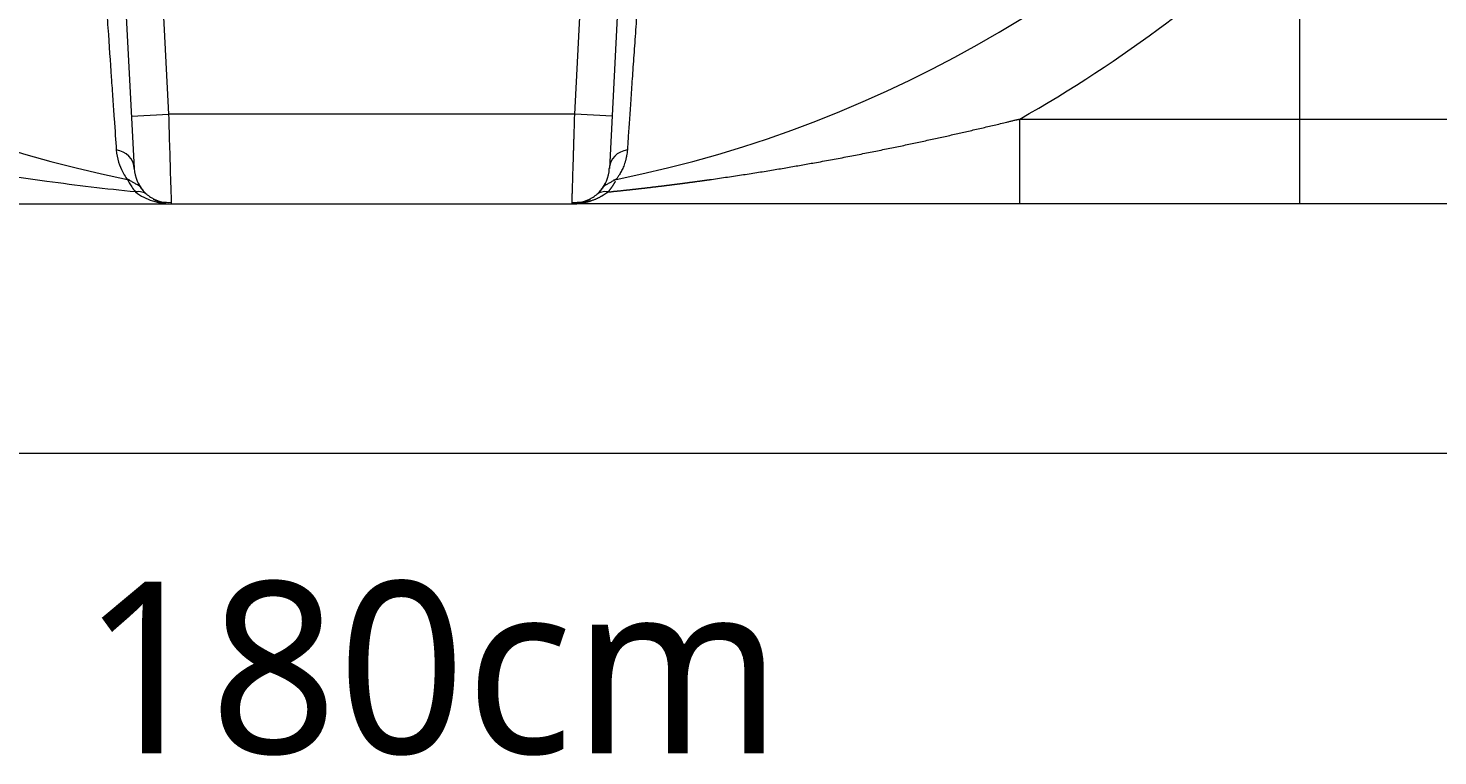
# Model space of a CAD drawing. Header units: millimetres. Extents: x 4664 to 8864, y -38 to 2932.
# Drawn here: x 5766.5 to 5930.8, y 961.8 to 1046.6 of the extents above; entities that cross this region are included whole.
import ezdxf

# ---------------------------------------------------------------- set-up
doc = ezdxf.new("R2010")
doc.units = ezdxf.units.MM
doc.styles.add('微軟正黑體-20', font='Microsoft JhengHei.ttf', dxfattribs={"height": 20})

msp = doc.modelspace()

# ---------------------------------------------------------------- linework, layer by layer
at = {"lineweight": 5}
for p, q in [((5914.69, 1026.08), (5914.69, 1060.61)), ((5782.92, 1036.53), (5781.91, 1055.75)), ((5830.21, 1036.53), (5831.21, 1055.75)), ((5777.92, 1048.66), (5778.89, 1030.21)), ((5835.2, 1048.66), (5834.24, 1030.21)), ((5778.57, 1036.3), (5782.92, 1036.53)), ((5830.21, 1036.53), (5782.92, 1036.53)), ((5834.55, 1036.3), (5830.21, 1036.53)), ((5882.05, 1035.98), (5946.03, 1035.98)), ((5882.05, 1026.08), (5882.05, 1035.98)), ((5778.06, 1028.99), (5778.1, 1028.94)), ((5783.24, 1026.08), (5829.89, 1026.08)), ((5935.6, 1026.08), (5882.05, 1026.08)), ((5666.91, 997.06), (5946.22, 997.06))]:
    msp.add_line(p, q, dxfattribs=at)
for centre, radius, start, end in [((5806.56, 1169.42), 143.34, 182.7353, 258.5448), ((5806.56, 1169.42), 143.34, 281.4552, 357.2647), ((5806.56, 1169.97), 153.79, 299.3968, 314.6745), ((5783.24, 1030.43), 4.35, 183, 222.2316), ((5829.89, 1030.43), 4.35, 317.7684, 357), ((5777.58, 1026.38), 2.61, 73.207, 78.5448), ((5777.58, 1026.38), 2.61, 35.6324, 50.8422), ((5835.55, 1026.38), 2.61, 130.6202, 144.3676), ((5835.55, 1026.38), 2.61, 101.4552, 108.1576), ((5783.24, 1030.43), 4.35, 240.1209, 270), ((5829.89, 1030.43), 4.35, 270, 299.8791)]:
    msp.add_arc(centre, radius, start, end, dxfattribs=at)
for centre, major_axis, ratio, start_param, end_param in [((5776.28, 1030.07), (-2.61, -0.14), 0.904822, 3.141593, 4.47038), ((5836.84, 1030.07), (2.61, -0.14), 0.904822, 1.812805, 3.141593), ((5778.62, 1025.22), (-1.73, -1.96), 0.691129, 3.141593, 3.854906), ((5834.51, 1025.22), (1.73, -1.96), 0.691129, 2.428279, 3.141593)]:
    msp.add_ellipse(centre, major_axis=major_axis, ratio=ratio, start_param=start_param, end_param=end_param, dxfattribs=at)
for points, knots in [([(5775.35, 1053.09), (5775.52, 1050.84), (5775.67, 1048.65), (5775.96, 1044.55), (5776.09, 1042.64), (5776.27, 1039.98), (5776.33, 1039.12), (5776.44, 1037.51), (5776.49, 1036.75), (5776.64, 1034.63), (5776.72, 1033.41), (5776.79, 1032.39)], [0, 0, 0, 0, 0.25, 0.25, 0.5, 0.5, 0.625, 0.625, 0.75, 0.75, 1, 1, 1, 1]), ([(5837.77, 1053.09), (5837.73, 1052.54), (5837.66, 1051.45), (5837.54, 1049.85), (5837.43, 1048.27), (5837.32, 1046.73), (5837.25, 1045.73), (5837.18, 1044.74), (5837.15, 1044.26), (5837.08, 1043.3), (5837.05, 1042.83), (5836.98, 1041.9), (5836.95, 1041.44), (5836.89, 1040.55), (5836.86, 1040.12), (5836.8, 1039.26), (5836.77, 1038.85), (5836.72, 1038.03), (5836.69, 1037.64), (5836.64, 1036.87), (5836.61, 1036.5), (5836.57, 1035.77), (5836.54, 1035.42), (5836.5, 1034.75), (5836.47, 1034.42), (5836.43, 1033.79), (5836.41, 1033.5), (5836.37, 1032.92), (5836.36, 1032.65), (5836.34, 1032.39)], [0, 0, 0, 0, 0.0625, 0.125, 0.1875, 0.25, 0.3125, 0.3125, 0.375, 0.375, 0.4375, 0.4375, 0.5, 0.5, 0.5625, 0.5625, 0.625, 0.625, 0.6875, 0.6875, 0.75, 0.75, 0.8125, 0.8125, 0.875, 0.875, 0.9375, 0.9375, 1, 1, 1, 1]), ([(5783.24, 1026.08), (5783.24, 1026.08), (5783.23, 1026.35), (5783.2, 1027.4), (5783.17, 1028.17), (5783.11, 1030.11), (5783.08, 1031.27), (5783, 1033.79), (5782.96, 1035.16), (5782.92, 1036.53)], [0, 0, 0, 0, 0.25, 0.25, 0.5, 0.5, 0.75, 0.75, 1, 1, 1, 1]), ([(5829.89, 1026.28), (5829.9, 1026.34), (5829.9, 1026.41), (5829.9, 1026.59), (5829.91, 1026.71), (5829.92, 1026.96), (5829.92, 1027.1), (5829.93, 1027.43), (5829.93, 1027.6), (5829.95, 1027.99), (5829.95, 1028.2), (5829.96, 1028.53), (5829.97, 1028.65), (5829.97, 1028.83), (5829.97, 1028.92), (5829.98, 1029.03), (5829.98, 1029.08), (5829.98, 1029.11), (5829.98, 1029.13), (5829.98, 1029.13), (5829.98, 1029.14), (5829.98, 1029.14), (5829.98, 1029.14), (5829.98, 1029.14), (5829.98, 1029.14), (5829.98, 1029.14), (5829.98, 1029.14), (5829.98, 1029.14), (5829.98, 1029.14), (5829.98, 1029.22), (5829.99, 1029.31), (5829.99, 1029.49), (5830, 1029.58), (5830, 1029.78), (5830, 1029.88), (5830.01, 1030.1), (5830.01, 1030.21), (5830.02, 1030.44), (5830.03, 1030.56), (5830.03, 1030.81), (5830.04, 1030.94), (5830.05, 1031.2), (5830.05, 1031.34), (5830.06, 1031.63), (5830.06, 1031.78), (5830.07, 1032.09), (5830.08, 1032.24), (5830.09, 1032.57), (5830.09, 1032.74), (5830.1, 1033.09), (5830.11, 1033.26), (5830.12, 1033.63), (5830.13, 1033.82), (5830.14, 1034.2), (5830.14, 1034.4), (5830.16, 1034.8), (5830.16, 1035.01), (5830.17, 1035.43), (5830.18, 1035.64), (5830.19, 1036.08), (5830.2, 1036.3), (5830.21, 1036.53)], [0, 0, 0, 0, 0.065873, 0.065873, 0.137729, 0.137729, 0.209585, 0.209585, 0.281441, 0.281441, 0.353297, 0.353297, 0.389225, 0.389225, 0.407189, 0.416171, 0.420662, 0.422907, 0.42403, 0.424591, 0.424872, 0.425013, 0.425083, 0.425118, 0.425135, 0.425144, 0.425148, 0.425148, 0.425153, 0.425153, 0.461081, 0.461081, 0.497009, 0.497009, 0.532937, 0.532937, 0.568865, 0.568865, 0.604793, 0.604793, 0.640721, 0.640721, 0.676648, 0.676648, 0.712576, 0.712576, 0.748504, 0.748504, 0.784432, 0.784432, 0.82036, 0.82036, 0.856288, 0.856288, 0.892216, 0.892216, 0.928144, 0.928144, 0.964072, 0.964072, 1, 1, 1, 1]), ([(5779.05, 1027.48), (5775.58, 1027.83), (5772.14, 1028.24), (5764.34, 1029.3), (5760.01, 1029.99), (5751.51, 1031.5), (5747.32, 1032.33), (5739.1, 1034.08), (5735.06, 1035.01), (5731.08, 1035.98)], [0, 0, 0, 0, 0.206473, 0.206473, 0.470982, 0.470982, 0.735491, 0.735491, 1, 1, 1, 1]), ([(5834.08, 1027.48), (5834.12, 1027.48), (5834.19, 1027.49), (5834.29, 1027.5), (5834.4, 1027.51), (5834.51, 1027.52), (5834.61, 1027.54), (5834.72, 1027.55), (5834.82, 1027.56), (5834.93, 1027.57), (5835.03, 1027.58), (5835.14, 1027.59), (5835.24, 1027.6), (5835.35, 1027.61), (5835.45, 1027.62), (5835.55, 1027.63), (5835.66, 1027.64), (5835.76, 1027.66), (5835.86, 1027.67), (5835.97, 1027.68), (5836.07, 1027.69), (5836.17, 1027.7), (5836.27, 1027.71), (5836.37, 1027.72), (5836.48, 1027.73), (5836.58, 1027.74), (5836.68, 1027.75), (5836.78, 1027.77), (5836.88, 1027.78), (5836.98, 1027.79), (5837.08, 1027.8), (5837.18, 1027.81), (5837.28, 1027.82), (5837.38, 1027.83), (5837.48, 1027.84), (5837.58, 1027.85), (5837.68, 1027.87), (5837.77, 1027.88), (5837.87, 1027.89), (5837.97, 1027.9), (5838.07, 1027.91), (5838.17, 1027.92), (5838.26, 1027.93), (5838.36, 1027.94), (5838.46, 1027.96), (5838.55, 1027.97), (5838.65, 1027.98), (5838.75, 1027.99), (5838.84, 1028), (5838.94, 1028.01), (5839.03, 1028.02), (5839.13, 1028.03), (5839.22, 1028.05), (5839.32, 1028.06), (5839.41, 1028.07), (5839.51, 1028.08), (5839.6, 1028.09), (5839.7, 1028.1), (5839.79, 1028.11), (5839.88, 1028.12), (5839.98, 1028.14), (5840.07, 1028.15), (5840.16, 1028.16), (5840.25, 1028.17), (5840.35, 1028.18), (5840.44, 1028.19), (5840.53, 1028.2), (5840.62, 1028.21), (5840.71, 1028.23), (5840.8, 1028.24), (5840.89, 1028.25), (5840.98, 1028.26), (5841.07, 1028.27), (5841.16, 1028.28), (5841.25, 1028.29), (5841.34, 1028.3), (5841.43, 1028.32), (5841.52, 1028.33), (5841.61, 1028.34), (5841.7, 1028.35), (5841.79, 1028.36), (5841.88, 1028.37), (5841.96, 1028.38), (5842.05, 1028.39), (5842.14, 1028.41), (5842.23, 1028.42), (5842.31, 1028.43), (5842.4, 1028.44), (5842.49, 1028.45), (5842.57, 1028.46), (5842.66, 1028.47), (5842.74, 1028.48), (5842.83, 1028.5), (5842.91, 1028.51), (5843, 1028.52), (5843.08, 1028.53), (5843.17, 1028.54), (5843.25, 1028.55), (5843.34, 1028.56), (5843.42, 1028.57), (5843.5, 1028.58), (5843.59, 1028.6), (5843.67, 1028.61), (5843.75, 1028.62), (5843.84, 1028.63), (5843.92, 1028.64), (5844, 1028.65), (5844.08, 1028.66), (5844.16, 1028.67), (5844.25, 1028.68), (5844.33, 1028.7), (5844.41, 1028.71), (5844.49, 1028.72), (5844.57, 1028.73), (5844.65, 1028.74), (5844.73, 1028.75), (5844.81, 1028.76), (5844.89, 1028.77), (5844.97, 1028.78), (5845.05, 1028.79), (5845.13, 1028.81), (5845.2, 1028.82), (5845.28, 1028.83), (5845.36, 1028.84), (5845.44, 1028.85), (5845.52, 1028.86), (5845.59, 1028.87), (5845.67, 1028.88), (5845.75, 1028.89), (5845.82, 1028.9), (5845.9, 1028.91), (5845.98, 1028.92), (5846.05, 1028.94), (5846.73, 1029.03), (5848, 1029.22), (5849.84, 1029.49), (5851.61, 1029.77), (5853.33, 1030.05), (5854.98, 1030.33), (5856.58, 1030.61), (5857.94, 1030.85), (5859.07, 1031.05), (5859.99, 1031.22), (5860.9, 1031.39), (5861.8, 1031.56), (5862.69, 1031.73), (5863.56, 1031.9), (5864.42, 1032.07), (5865.27, 1032.24), (5866.1, 1032.41), (5866.93, 1032.58), (5867.74, 1032.75), (5868.54, 1032.91), (5869.33, 1033.08), (5870.36, 1033.3), (5871.64, 1033.58), (5873.16, 1033.91), (5874.63, 1034.24), (5876.1, 1034.58), (5877.58, 1034.92), (5878.82, 1035.21), (5879.81, 1035.44), (5880.43, 1035.59), (5880.93, 1035.71), (5881.24, 1035.79), (5881.49, 1035.85), (5881.65, 1035.88), (5881.77, 1035.91), (5881.85, 1035.93), (5881.91, 1035.95), (5881.95, 1035.96), (5881.98, 1035.96), (5882, 1035.97), (5882.02, 1035.97), (5882.03, 1035.98), (5882.04, 1035.98), (5882.05, 1035.98), (5882.05, 1035.98), (5882.05, 1035.98)], [0, 0, 0, 0, 0.002215, 0.004426, 0.006632, 0.008832, 0.011028, 0.01322, 0.015406, 0.017587, 0.019764, 0.021936, 0.024103, 0.026265, 0.028422, 0.030575, 0.032722, 0.034865, 0.037003, 0.039136, 0.041264, 0.043387, 0.045506, 0.047619, 0.049728, 0.051832, 0.053931, 0.056025, 0.058115, 0.060199, 0.062279, 0.064354, 0.066424, 0.068489, 0.070549, 0.072604, 0.074655, 0.0767, 0.078741, 0.080777, 0.082808, 0.084834, 0.086855, 0.088871, 0.090883, 0.09289, 0.094891, 0.096888, 0.09888, 0.100867, 0.10285, 0.104827, 0.1068, 0.108767, 0.11073, 0.112688, 0.114641, 0.116589, 0.118532, 0.120471, 0.122404, 0.124333, 0.126256, 0.128175, 0.130089, 0.131998, 0.133902, 0.135802, 0.137696, 0.139586, 0.14147, 0.14335, 0.145225, 0.147094, 0.148959, 0.15082, 0.152675, 0.154525, 0.15637, 0.158211, 0.160047, 0.161877, 0.163703, 0.165524, 0.16734, 0.169151, 0.170957, 0.172758, 0.174555, 0.176346, 0.178133, 0.179914, 0.181691, 0.183463, 0.18523, 0.186992, 0.188749, 0.190501, 0.192248, 0.19399, 0.195727, 0.19746, 0.199187, 0.20091, 0.202628, 0.20434, 0.206048, 0.207751, 0.209449, 0.211142, 0.21283, 0.214513, 0.216191, 0.217865, 0.219533, 0.221196, 0.222855, 0.224508, 0.226157, 0.227801, 0.229439, 0.231073, 0.232702, 0.234326, 0.235945, 0.237559, 0.239168, 0.240772, 0.242371, 0.243965, 0.245555, 0.247139, 0.248718, 0.250293, 0.289638, 0.327782, 0.364719, 0.400444, 0.434953, 0.468239, 0.500297, 0.519764, 0.538982, 0.55795, 0.576668, 0.595135, 0.61335, 0.631313, 0.649023, 0.666479, 0.683681, 0.700628, 0.71732, 0.733754, 0.749932, 0.782356, 0.813984, 0.84481, 0.874831, 0.90655, 0.937367, 0.953132, 0.968669, 0.976527, 0.984331, 0.988253, 0.992165, 0.994123, 0.996082, 0.99706, 0.998041, 0.99856, 0.998999, 0.999358, 0.999638, 0.999838, 0.999959, 1, 1, 1, 1]), ([(5776.79, 1032.39), (5776.82, 1031.86), (5776.92, 1031.38), (5777.19, 1030.53), (5777.35, 1030.16), (5777.66, 1029.56), (5777.81, 1029.33), (5777.98, 1029.09), (5778.03, 1029.03), (5778.06, 1028.99)], [0, 0, 0, 0, 0.282101, 0.282101, 0.564202, 0.564202, 0.846302, 0.846302, 1, 1, 1, 1]), ([(5836.34, 1032.39), (5836.33, 1032.28), (5836.32, 1032.17), (5836.29, 1031.94), (5836.27, 1031.82), (5836.23, 1031.58), (5836.2, 1031.45), (5836.16, 1031.27), (5836.14, 1031.2), (5836.12, 1031.11), (5836.1, 1031.06), (5836.09, 1031.01), (5836.08, 1030.98), (5836.07, 1030.97), (5836.07, 1030.96), (5836.07, 1030.96), (5836.07, 1030.95), (5836.07, 1030.95), (5836.07, 1030.95), (5836.07, 1030.95), (5836.07, 1030.95), (5836.07, 1030.95), (5836.07, 1030.95), (5836.07, 1030.95), (5836, 1030.74), (5835.93, 1030.54), (5835.82, 1030.27), (5835.78, 1030.18), (5835.72, 1030.06), (5835.69, 1030), (5835.66, 1029.93), (5835.64, 1029.9), (5835.63, 1029.88), (5835.62, 1029.87), (5835.62, 1029.87), (5835.62, 1029.87), (5835.62, 1029.86), (5835.62, 1029.86), (5835.62, 1029.86), (5835.62, 1029.86), (5835.62, 1029.86), (5835.62, 1029.86), (5835.62, 1029.86), (5835.57, 1029.78), (5835.48, 1029.62), (5835.37, 1029.43), (5835.26, 1029.27), (5835.18, 1029.14), (5835.11, 1029.05), (5835.07, 1028.98), (5835.04, 1028.94), (5835.03, 1028.94), (5835.03, 1028.94)], [0, 0, 0, 0, 0.062533, 0.062533, 0.125065, 0.125065, 0.187598, 0.187598, 0.218864, 0.218864, 0.234497, 0.242314, 0.246222, 0.248176, 0.249153, 0.249642, 0.249886, 0.250008, 0.250069, 0.2501, 0.250115, 0.250123, 0.250123, 0.25013, 0.25013, 0.375195, 0.375195, 0.437728, 0.437728, 0.468994, 0.484627, 0.492444, 0.496352, 0.498306, 0.499283, 0.499772, 0.500016, 0.500138, 0.500199, 0.50023, 0.500245, 0.500245, 0.50026, 0.50026, 0.562793, 0.625325, 0.687858, 0.750391, 0.812923, 0.875456, 0.937988, 1, 1, 1, 1]), ([(5778.1, 1028.92), (5778.11, 1028.9), (5778.12, 1028.88), (5778.18, 1028.77), (5778.23, 1028.66), (5778.46, 1028.27), (5778.69, 1027.9), (5779.05, 1027.48)], [0, 0, 0, 0, 0.170857, 0.170857, 0.447238, 0.447238, 1, 1, 1, 1]), ([(5779.26, 1028.67), (5779.44, 1028.27), (5779.9, 1027.55), (5780.89, 1026.73), (5782.04, 1026.29), (5782.83, 1026.25), (5783.23, 1026.28)], [0, 0, 0, 0, 0.250491, 0.507309, 0.760133, 1, 1, 1, 1]), ([(5829.89, 1026.28), (5830.29, 1026.25), (5831.08, 1026.29), (5832.24, 1026.73), (5833.23, 1027.55), (5833.68, 1028.27), (5833.87, 1028.67)], [0, 0, 0, 0, 0.239867, 0.492691, 0.749509, 1, 1, 1, 1]), ([(5834.9, 1028.69), (5834.9, 1028.69), (5834.9, 1028.69), (5834.9, 1028.68), (5834.9, 1028.68), (5834.9, 1028.67), (5834.89, 1028.67), (5834.89, 1028.66), (5834.89, 1028.66), (5834.89, 1028.66), (5834.88, 1028.65), (5834.88, 1028.65), (5834.88, 1028.64), (5834.88, 1028.64), (5834.87, 1028.63), (5834.87, 1028.63), (5834.87, 1028.62), (5834.87, 1028.62), (5834.86, 1028.62), (5834.86, 1028.61), (5834.86, 1028.61), (5834.86, 1028.6), (5834.85, 1028.6), (5834.85, 1028.59), (5834.85, 1028.59), (5834.85, 1028.58), (5834.84, 1028.58), (5834.84, 1028.57), (5834.84, 1028.57), (5834.83, 1028.56), (5834.83, 1028.56), (5834.83, 1028.55), (5834.82, 1028.54), (5834.82, 1028.53), (5834.81, 1028.52), (5834.81, 1028.51), (5834.8, 1028.5), (5834.79, 1028.49), (5834.79, 1028.48), (5834.78, 1028.47), (5834.78, 1028.46), (5834.77, 1028.45), (5834.76, 1028.44), (5834.76, 1028.43), (5834.75, 1028.42), (5834.74, 1028.41), (5834.74, 1028.4), (5834.73, 1028.39), (5834.73, 1028.38), (5834.72, 1028.37), (5834.71, 1028.35), (5834.7, 1028.34), (5834.7, 1028.33), (5834.69, 1028.32), (5834.68, 1028.31), (5834.68, 1028.3), (5834.67, 1028.29), (5834.66, 1028.27), (5834.65, 1028.26), (5834.65, 1028.25), (5834.64, 1028.24), (5834.63, 1028.23), (5834.62, 1028.21), (5834.62, 1028.2), (5834.61, 1028.19), (5834.6, 1028.18), (5834.59, 1028.17), (5834.58, 1028.15), (5834.58, 1028.14), (5834.57, 1028.13), (5834.56, 1028.12), (5834.55, 1028.1), (5834.54, 1028.09), (5834.53, 1028.08), (5834.52, 1028.06), (5834.52, 1028.05), (5834.51, 1028.04), (5834.5, 1028.03), (5834.49, 1028.01), (5834.48, 1028), (5834.47, 1027.99), (5834.46, 1027.97), (5834.45, 1027.96), (5834.44, 1027.95), (5834.43, 1027.93), (5834.42, 1027.92), (5834.41, 1027.91), (5834.4, 1027.89), (5834.39, 1027.88), (5834.38, 1027.86), (5834.37, 1027.85), (5834.36, 1027.84), (5834.35, 1027.82), (5834.34, 1027.81), (5834.33, 1027.8), (5834.32, 1027.78), (5834.31, 1027.77), (5834.3, 1027.75), (5834.29, 1027.74), (5834.28, 1027.73), (5834.27, 1027.71), (5834.26, 1027.7), (5834.25, 1027.68), (5834.23, 1027.67), (5834.22, 1027.65), (5834.21, 1027.64), (5834.2, 1027.63), (5834.19, 1027.61), (5834.18, 1027.6), (5834.17, 1027.58), (5834.15, 1027.57), (5834.14, 1027.55), (5834.13, 1027.54), (5834.12, 1027.52), (5834.11, 1027.51), (5834.09, 1027.5), (5834.08, 1027.49), (5834.08, 1027.48)], [0, 0, 0, 0, 0.00367, 0.009284, 0.014897, 0.020507, 0.026114, 0.03172, 0.037323, 0.042923, 0.048522, 0.054118, 0.059712, 0.065304, 0.070893, 0.07648, 0.082065, 0.087647, 0.093227, 0.098805, 0.104381, 0.109954, 0.115525, 0.121094, 0.12666, 0.132224, 0.137786, 0.143345, 0.148903, 0.154457, 0.16001, 0.16556, 0.176045, 0.186514, 0.196966, 0.207401, 0.21782, 0.228223, 0.238609, 0.248978, 0.259331, 0.269667, 0.279987, 0.29029, 0.300577, 0.310847, 0.321101, 0.331338, 0.341558, 0.351762, 0.36195, 0.372121, 0.382276, 0.392414, 0.402536, 0.412641, 0.42273, 0.432803, 0.442859, 0.452899, 0.462923, 0.47293, 0.482922, 0.492897, 0.502856, 0.512799, 0.522726, 0.532637, 0.542532, 0.552411, 0.562274, 0.572121, 0.581953, 0.591769, 0.601569, 0.611353, 0.621122, 0.630876, 0.640614, 0.650336, 0.660044, 0.669736, 0.679413, 0.689075, 0.698722, 0.708353, 0.71797, 0.727573, 0.73716, 0.746733, 0.756291, 0.765835, 0.775364, 0.784879, 0.79438, 0.803866, 0.813339, 0.822798, 0.832243, 0.841674, 0.851091, 0.860495, 0.869885, 0.879262, 0.888626, 0.897977, 0.907314, 0.916639, 0.925951, 0.93525, 0.944537, 0.953811, 0.963073, 0.972323, 0.981561, 0.990786, 1, 1, 1, 1]), ([(5779.05, 1027.48), (5779.65, 1027.01), (5780.31, 1026.67), (5781.73, 1026.2), (5782.49, 1026.08), (5783.24, 1026.08)], [0, 0, 0, 0, 0.5, 0.5, 1, 1, 1, 1]), ([(5834.08, 1027.48), (5834.08, 1027.48), (5834.07, 1027.47), (5834.06, 1027.46), (5834.04, 1027.45), (5834.03, 1027.44), (5834.02, 1027.43), (5834, 1027.42), (5833.99, 1027.41), (5833.98, 1027.4), (5833.97, 1027.39), (5833.95, 1027.38), (5833.94, 1027.37), (5833.93, 1027.36), (5833.91, 1027.35), (5833.9, 1027.34), (5833.89, 1027.34), (5833.87, 1027.33), (5833.86, 1027.32), (5833.85, 1027.31), (5833.83, 1027.3), (5833.82, 1027.29), (5833.81, 1027.28), (5833.79, 1027.27), (5833.78, 1027.26), (5833.76, 1027.25), (5833.75, 1027.24), (5833.74, 1027.23), (5833.72, 1027.22), (5833.71, 1027.21), (5833.69, 1027.2), (5833.68, 1027.19), (5833.66, 1027.18), (5833.65, 1027.17), (5833.64, 1027.16), (5833.62, 1027.15), (5833.61, 1027.14), (5833.59, 1027.13), (5833.58, 1027.13), (5833.56, 1027.12), (5833.55, 1027.11), (5833.53, 1027.1), (5833.52, 1027.09), (5833.5, 1027.08), (5833.49, 1027.07), (5833.47, 1027.06), (5833.46, 1027.05), (5833.44, 1027.04), (5833.43, 1027.03), (5833.41, 1027.02), (5833.4, 1027.01), (5833.38, 1027.01), (5833.36, 1027), (5833.35, 1026.99), (5833.33, 1026.98), (5833.32, 1026.97), (5833.3, 1026.96), (5833.29, 1026.95), (5833.27, 1026.94), (5833.25, 1026.93), (5833.24, 1026.92), (5833.22, 1026.92), (5833.21, 1026.91), (5833.19, 1026.9), (5833.17, 1026.89), (5833.16, 1026.88), (5833.14, 1026.87), (5833.1, 1026.85), (5833.02, 1026.81), (5832.91, 1026.76), (5832.8, 1026.7), (5832.67, 1026.65), (5832.54, 1026.59), (5832.4, 1026.54), (5832.25, 1026.48), (5832.12, 1026.44), (5832.02, 1026.41), (5831.95, 1026.38), (5831.87, 1026.36), (5831.8, 1026.34), (5831.73, 1026.32), (5831.65, 1026.3), (5831.58, 1026.28), (5831.51, 1026.27), (5831.44, 1026.25), (5831.36, 1026.23), (5831.29, 1026.22), (5831.22, 1026.2), (5831.15, 1026.19), (5831.07, 1026.18), (5831.01, 1026.17), (5830.97, 1026.16), (5830.94, 1026.16), (5830.91, 1026.15), (5830.88, 1026.15), (5830.84, 1026.14), (5830.81, 1026.14), (5830.78, 1026.14), (5830.75, 1026.13), (5830.72, 1026.13), (5830.69, 1026.13), (5830.66, 1026.12), (5830.62, 1026.12), (5830.59, 1026.12), (5830.56, 1026.11), (5830.53, 1026.11), (5830.5, 1026.11), (5830.47, 1026.1), (5830.43, 1026.1), (5830.4, 1026.1), (5830.37, 1026.1), (5830.34, 1026.09), (5830.31, 1026.09), (5830.27, 1026.09), (5830.24, 1026.09), (5830.21, 1026.09), (5830.18, 1026.09), (5830.15, 1026.09), (5830.11, 1026.08), (5830.08, 1026.08), (5830.05, 1026.08), (5830.02, 1026.08), (5829.98, 1026.08), (5829.95, 1026.08), (5829.92, 1026.08), (5829.9, 1026.08), (5829.89, 1026.08)], [0, 0, 0, 0, 0.003447, 0.006904, 0.010372, 0.013851, 0.017341, 0.020841, 0.024352, 0.027874, 0.031407, 0.03495, 0.038504, 0.042068, 0.045643, 0.049229, 0.052825, 0.056432, 0.06005, 0.063678, 0.067316, 0.070965, 0.074625, 0.078295, 0.081975, 0.085666, 0.089367, 0.093079, 0.096801, 0.100533, 0.104276, 0.108029, 0.111792, 0.115566, 0.119349, 0.123143, 0.126948, 0.130762, 0.134586, 0.138421, 0.142266, 0.146121, 0.149986, 0.153861, 0.157746, 0.161641, 0.165546, 0.169461, 0.173386, 0.177321, 0.181266, 0.185221, 0.189186, 0.19316, 0.197144, 0.201138, 0.205142, 0.209156, 0.213179, 0.217212, 0.221254, 0.225307, 0.229368, 0.23344, 0.237521, 0.241611, 0.245711, 0.249821, 0.27474, 0.301468, 0.329984, 0.360265, 0.392286, 0.426018, 0.46143, 0.498491, 0.515548, 0.532561, 0.549529, 0.566452, 0.583329, 0.60016, 0.616944, 0.633682, 0.650372, 0.667015, 0.68361, 0.700156, 0.716654, 0.733103, 0.749503, 0.756546, 0.763597, 0.770655, 0.777721, 0.784794, 0.791875, 0.798962, 0.806057, 0.813159, 0.820268, 0.827383, 0.834506, 0.841635, 0.848771, 0.855913, 0.863062, 0.870217, 0.877378, 0.884546, 0.89172, 0.898899, 0.906085, 0.913277, 0.920474, 0.927677, 0.934885, 0.942099, 0.949319, 0.956544, 0.963774, 0.971009, 0.978249, 0.985495, 0.992745, 1, 1, 1, 1]), ([(5731.08, 1026.08), (5735.58, 1026.08), (5740.03, 1026.08), (5748.84, 1026.08), (5753.21, 1026.08), (5761.89, 1026.08), (5766.21, 1026.08), (5774.78, 1026.08), (5779.02, 1026.08), (5783.24, 1026.08)], [0, 0, 0, 0, 0.25, 0.25, 0.5, 0.5, 0.75, 0.75, 1, 1, 1, 1]), ([(5829.89, 1026.08), (5829.89, 1026.08), (5829.89, 1026.1), (5829.89, 1026.16), (5829.89, 1026.2), (5829.89, 1026.27), (5829.89, 1026.28), (5829.89, 1026.28)], [0, 0, 0, 0, 0.480017, 0.480017, 0.960034, 0.960034, 1, 1, 1, 1]), ([(5882.05, 1026.08), (5877.55, 1026.08), (5873.1, 1026.08), (5864.28, 1026.08), (5859.91, 1026.08), (5851.23, 1026.08), (5846.91, 1026.08), (5838.35, 1026.08), (5834.1, 1026.08), (5829.89, 1026.08)], [0, 0, 0, 0, 0.25, 0.25, 0.5, 0.5, 0.75, 0.75, 1, 1, 1, 1])]:
    msp.add_open_spline(points, degree=3, knots=knots, dxfattribs=at)
for points in [[(5778.05, 1029), (5779.38, 1028.26)], [(5833.74, 1028.26), (5835.08, 1029)]]:
    msp.add_open_spline(points, degree=1, dxfattribs=at)

# ---------------------------------------------------------------- texts
at = {"lineweight": 5, "insert": (5772.78, 971.93), "char_height": 20, "width": 81.801, "attachment_point": 4, "style": '微軟正黑體-20'}
msp.add_mtext('180cm', dxfattribs=at)

doc.saveas('drawing.dxf')
